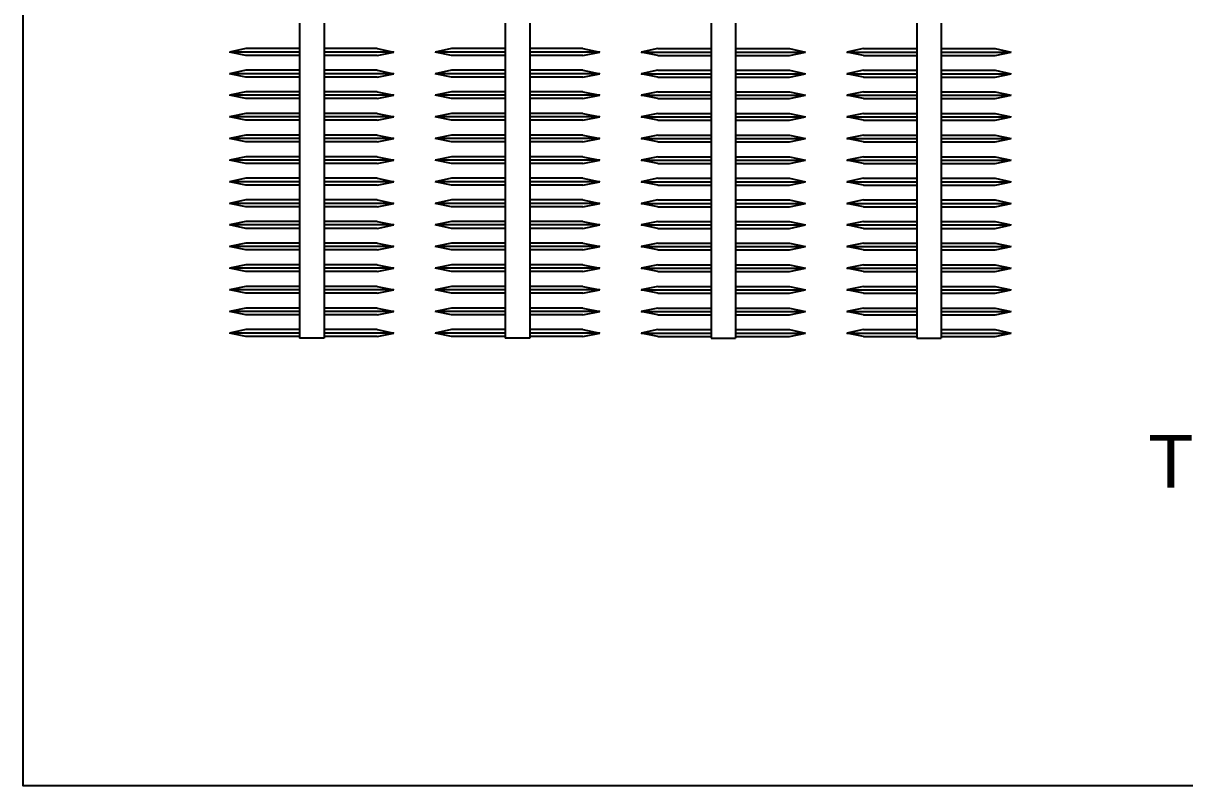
# Model space of a CAD drawing. Header units: millimetres. Extents: x 5537 to 25002, y 8409 to 18291.
# Drawn here: x 12480 to 14675, y 15282 to 16723 of the extents above; entities that cross this region are included whole.
import ezdxf

# ---------------------------------------------------------------- set-up
doc = ezdxf.new("R2010")
doc.units = ezdxf.units.MM
doc.styles.get("Standard").update_dxf_attribs({"font": 'arial.ttf'})

msp = doc.modelspace()

# ---------------------------------------------------------------- linework, layer by layer
at = {"color": 1}
for p, q in [((13002.5, 16722.7), (13002.5, 16127.5)), ((13048.8, 16722.7), (13048.8, 16127.5)), ((13391.3, 16722.7), (13391.3, 16127.5)), ((13437.6, 16722.7), (13437.6, 16127.5)), ((13780.2, 16722.7), (13780.2, 16127.5)), ((13826.4, 16722.7), (13826.4, 16127.5)), ((14169, 16722.7), (14169, 16127.5)), ((14215.3, 16722.7), (14215.3, 16127.5)), ((12900.8, 16674.7), (12870.2, 16668.3)), ((13002.5, 16668.3), (12870.2, 16668.3)), ((12900.8, 16661.9), (12870.2, 16668.3)), ((13002.5, 16674.7), (12900.8, 16674.7)), ((13002.5, 16661.9), (12900.8, 16661.9)), ((13149.2, 16674.7), (13048.8, 16674.7)), ((13181, 16668.3), (13048.8, 16668.3)), ((13149.2, 16661.9), (13048.8, 16661.9)), ((13149.2, 16674.7), (13181, 16668.3)), ((13149.2, 16661.9), (13181, 16668.3)), ((13289.6, 16674.7), (13259.1, 16668.3)), ((13391.3, 16668.3), (13259.1, 16668.3)), ((13289.6, 16661.9), (13259.1, 16668.3)), ((13391.3, 16674.7), (13289.6, 16674.7)), ((13391.3, 16661.9), (13289.6, 16661.9)), ((13538.1, 16674.7), (13437.6, 16674.7)), ((13569.8, 16668.3), (13437.6, 16668.3)), ((13538.1, 16661.9), (13437.6, 16661.9)), ((13538.1, 16674.7), (13569.8, 16668.3)), ((13538.1, 16661.9), (13569.8, 16668.3)), ((13679.7, 16674.7), (13647.9, 16668.3)), ((13647.9, 16668.3), (13780.2, 16668.3)), ((13679.7, 16661.9), (13647.9, 16668.3)), ((13679.7, 16674.7), (13780.2, 16674.7)), ((13679.7, 16661.9), (13780.2, 16661.9)), ((13826.4, 16674.7), (13928.2, 16674.7)), ((13826.4, 16668.3), (13958.7, 16668.3)), ((13826.4, 16661.9), (13928.2, 16661.9)), ((13928.2, 16674.7), (13958.7, 16668.3)), ((13928.2, 16661.9), (13958.7, 16668.3)), ((14068.5, 16674.7), (14036.8, 16668.3)), ((14036.8, 16668.3), (14169, 16668.3)), ((14068.5, 16661.9), (14036.8, 16668.3)), ((14068.5, 16674.7), (14169, 16674.7)), ((14068.5, 16661.9), (14169, 16661.9)), ((14215.3, 16674.7), (14317, 16674.7)), ((14215.3, 16668.3), (14347.5, 16668.3)), ((14215.3, 16661.9), (14317, 16661.9)), ((14317, 16674.7), (14347.5, 16668.3)), ((14317, 16661.9), (14347.5, 16668.3)), ((12900.8, 16633.8), (12870.2, 16627.4)), ((13002.5, 16627.4), (12870.2, 16627.4)), ((12900.8, 16621.1), (12870.2, 16627.4)), ((13002.5, 16633.8), (12900.8, 16633.8)), ((13002.5, 16621.1), (12900.8, 16621.1)), ((13149.2, 16633.8), (13048.8, 16633.8)), ((13181, 16627.4), (13048.8, 16627.4)), ((13149.2, 16621.1), (13048.8, 16621.1)), ((13149.2, 16633.8), (13181, 16627.4)), ((13149.2, 16621.1), (13181, 16627.4)), ((13289.6, 16633.8), (13259.1, 16627.4)), ((13391.3, 16627.4), (13259.1, 16627.4)), ((13289.6, 16621.1), (13259.1, 16627.4)), ((13391.3, 16633.8), (13289.6, 16633.8)), ((13391.3, 16621.1), (13289.6, 16621.1)), ((13538.1, 16633.8), (13437.6, 16633.8)), ((13569.8, 16627.4), (13437.6, 16627.4)), ((13538.1, 16621.1), (13437.6, 16621.1)), ((13538.1, 16633.8), (13569.8, 16627.4)), ((13538.1, 16621.1), (13569.8, 16627.4)), ((13679.7, 16633.8), (13647.9, 16627.4)), ((13647.9, 16627.4), (13780.2, 16627.4)), ((13679.7, 16621.1), (13647.9, 16627.4)), ((13679.7, 16633.8), (13780.2, 16633.8)), ((13679.7, 16621.1), (13780.2, 16621.1)), ((13826.4, 16633.8), (13928.2, 16633.8)), ((13826.4, 16627.4), (13958.7, 16627.4)), ((13826.4, 16621.1), (13928.2, 16621.1)), ((13928.2, 16633.8), (13958.7, 16627.4)), ((13928.2, 16621.1), (13958.7, 16627.4)), ((14068.5, 16633.8), (14036.8, 16627.4)), ((14036.8, 16627.4), (14169, 16627.4)), ((14068.5, 16621.1), (14036.8, 16627.4)), ((14068.5, 16633.8), (14169, 16633.8)), ((14068.5, 16621.1), (14169, 16621.1)), ((14215.3, 16633.8), (14317, 16633.8)), ((14215.3, 16627.4), (14347.5, 16627.4)), ((14215.3, 16621.1), (14317, 16621.1)), ((14317, 16633.8), (14347.5, 16627.4)), ((14317, 16621.1), (14347.5, 16627.4)), ((12900.8, 16593), (12870.2, 16586.6)), ((13002.5, 16586.6), (12870.2, 16586.6)), ((12900.8, 16580.2), (12870.2, 16586.6)), ((13002.5, 16593), (12900.8, 16593)), ((13002.5, 16580.2), (12900.8, 16580.2)), ((13149.2, 16593), (13048.8, 16593)), ((13181, 16586.6), (13048.8, 16586.6)), ((13149.2, 16580.2), (13048.8, 16580.2)), ((13149.2, 16593), (13181, 16586.6)), ((13149.2, 16580.2), (13181, 16586.6)), ((13289.6, 16593), (13259.1, 16586.6)), ((13391.3, 16586.6), (13259.1, 16586.6)), ((13289.6, 16580.2), (13259.1, 16586.6)), ((13391.3, 16593), (13289.6, 16593)), ((13391.3, 16580.2), (13289.6, 16580.2)), ((13538.1, 16593), (13437.6, 16593)), ((13569.8, 16586.6), (13437.6, 16586.6)), ((13538.1, 16580.2), (13437.6, 16580.2)), ((13538.1, 16593), (13569.8, 16586.6)), ((13538.1, 16580.2), (13569.8, 16586.6)), ((13679.7, 16593), (13647.9, 16586.6)), ((13647.9, 16586.6), (13780.2, 16586.6)), ((13679.7, 16580.2), (13647.9, 16586.6)), ((13679.7, 16593), (13780.2, 16593)), ((13679.7, 16580.2), (13780.2, 16580.2)), ((13826.4, 16593), (13928.2, 16593)), ((13826.4, 16586.6), (13958.7, 16586.6)), ((13826.4, 16580.2), (13928.2, 16580.2)), ((13928.2, 16593), (13958.7, 16586.6)), ((13928.2, 16580.2), (13958.7, 16586.6)), ((14068.5, 16593), (14036.8, 16586.6)), ((14036.8, 16586.6), (14169, 16586.6)), ((14068.5, 16580.2), (14036.8, 16586.6)), ((14068.5, 16593), (14169, 16593)), ((14068.5, 16580.2), (14169, 16580.2)), ((14215.3, 16593), (14317, 16593)), ((14215.3, 16586.6), (14347.5, 16586.6)), ((14215.3, 16580.2), (14317, 16580.2)), ((14317, 16593), (14347.5, 16586.6)), ((14317, 16580.2), (14347.5, 16586.6)), ((12900.8, 16552.1), (12870.2, 16545.7)), ((13002.5, 16552.1), (12900.8, 16552.1)), ((13149.2, 16552.1), (13048.8, 16552.1)), ((13149.2, 16552.1), (13181, 16545.7)), ((13289.6, 16552.1), (13259.1, 16545.7)), ((13391.3, 16552.1), (13289.6, 16552.1)), ((13538.1, 16552.1), (13437.6, 16552.1)), ((13538.1, 16552.1), (13569.8, 16545.7)), ((13679.7, 16552.1), (13647.9, 16545.7)), ((13679.7, 16552.1), (13780.2, 16552.1)), ((13826.4, 16552.1), (13928.2, 16552.1)), ((13928.2, 16552.1), (13958.7, 16545.7)), ((14068.5, 16552.1), (14036.8, 16545.7)), ((14068.5, 16552.1), (14169, 16552.1)), ((14215.3, 16552.1), (14317, 16552.1)), ((14317, 16552.1), (14347.5, 16545.7)), ((13002.5, 16545.7), (12870.2, 16545.7)), ((12900.8, 16539.4), (12870.2, 16545.7)), ((13002.5, 16539.4), (12900.8, 16539.4)), ((13181, 16545.7), (13048.8, 16545.7)), ((13149.2, 16539.4), (13048.8, 16539.4)), ((13149.2, 16539.4), (13181, 16545.7)), ((13391.3, 16545.7), (13259.1, 16545.7)), ((13289.6, 16539.4), (13259.1, 16545.7)), ((13391.3, 16539.4), (13289.6, 16539.4)), ((13569.8, 16545.7), (13437.6, 16545.7)), ((13538.1, 16539.4), (13437.6, 16539.4)), ((13538.1, 16539.4), (13569.8, 16545.7)), ((13647.9, 16545.7), (13780.2, 16545.7)), ((13679.7, 16539.4), (13647.9, 16545.7)), ((13679.7, 16539.4), (13780.2, 16539.4)), ((13826.4, 16545.7), (13958.7, 16545.7)), ((13826.4, 16539.4), (13928.2, 16539.4)), ((13928.2, 16539.4), (13958.7, 16545.7)), ((14036.8, 16545.7), (14169, 16545.7)), ((14068.5, 16539.4), (14036.8, 16545.7)), ((14068.5, 16539.4), (14169, 16539.4)), ((14215.3, 16545.7), (14347.5, 16545.7)), ((14215.3, 16539.4), (14317, 16539.4)), ((14317, 16539.4), (14347.5, 16545.7)), ((12900.8, 16511.3), (12870.2, 16504.9)), ((13002.5, 16511.3), (12900.8, 16511.3)), ((13149.2, 16511.3), (13048.8, 16511.3)), ((13149.2, 16511.3), (13181, 16504.9)), ((13289.6, 16511.3), (13259.1, 16504.9)), ((13391.3, 16511.3), (13289.6, 16511.3)), ((13538.1, 16511.3), (13437.6, 16511.3)), ((13538.1, 16511.3), (13569.8, 16504.9)), ((13679.7, 16511.3), (13647.9, 16504.9)), ((13679.7, 16511.3), (13780.2, 16511.3)), ((13826.4, 16511.3), (13928.2, 16511.3)), ((13928.2, 16511.3), (13958.7, 16504.9)), ((14068.5, 16511.3), (14036.8, 16504.9)), ((14068.5, 16511.3), (14169, 16511.3)), ((14215.3, 16511.3), (14317, 16511.3)), ((14317, 16511.3), (14347.5, 16504.9)), ((13002.5, 16504.9), (12870.2, 16504.9)), ((12900.8, 16498.5), (12870.2, 16504.9)), ((13002.5, 16498.5), (12900.8, 16498.5)), ((13181, 16504.9), (13048.8, 16504.9)), ((13149.2, 16498.5), (13048.8, 16498.5)), ((13149.2, 16498.5), (13181, 16504.9)), ((13391.3, 16504.9), (13259.1, 16504.9)), ((13289.6, 16498.5), (13259.1, 16504.9)), ((13391.3, 16498.5), (13289.6, 16498.5)), ((13569.8, 16504.9), (13437.6, 16504.9)), ((13538.1, 16498.5), (13437.6, 16498.5)), ((13538.1, 16498.5), (13569.8, 16504.9)), ((13647.9, 16504.9), (13780.2, 16504.9)), ((13679.7, 16498.5), (13647.9, 16504.9)), ((13679.7, 16498.5), (13780.2, 16498.5)), ((13826.4, 16504.9), (13958.7, 16504.9)), ((13826.4, 16498.5), (13928.2, 16498.5)), ((13928.2, 16498.5), (13958.7, 16504.9)), ((14036.8, 16504.9), (14169, 16504.9)), ((14068.5, 16498.5), (14036.8, 16504.9)), ((14068.5, 16498.5), (14169, 16498.5)), ((14215.3, 16504.9), (14347.5, 16504.9)), ((14215.3, 16498.5), (14317, 16498.5)), ((14317, 16498.5), (14347.5, 16504.9)), ((12900.8, 16470.4), (12870.2, 16464)), ((13002.5, 16464), (12870.2, 16464)), ((12900.8, 16457.7), (12870.2, 16464)), ((13002.5, 16470.4), (12900.8, 16470.4)), ((13149.2, 16470.4), (13048.8, 16470.4)), ((13181, 16464), (13048.8, 16464)), ((13149.2, 16470.4), (13181, 16464)), ((13149.2, 16457.7), (13181, 16464)), ((13289.6, 16470.4), (13259.1, 16464)), ((13391.3, 16464), (13259.1, 16464)), ((13289.6, 16457.7), (13259.1, 16464)), ((13391.3, 16470.4), (13289.6, 16470.4)), ((13538.1, 16470.4), (13437.6, 16470.4)), ((13569.8, 16464), (13437.6, 16464)), ((13538.1, 16470.4), (13569.8, 16464)), ((13538.1, 16457.7), (13569.8, 16464)), ((13679.7, 16470.4), (13647.9, 16464)), ((13647.9, 16464), (13780.2, 16464)), ((13679.7, 16457.7), (13647.9, 16464)), ((13679.7, 16470.4), (13780.2, 16470.4)), ((13826.4, 16470.4), (13928.2, 16470.4)), ((13826.4, 16464), (13958.7, 16464)), ((13928.2, 16470.4), (13958.7, 16464)), ((13928.2, 16457.7), (13958.7, 16464)), ((14068.5, 16470.4), (14036.8, 16464)), ((14036.8, 16464), (14169, 16464)), ((14068.5, 16457.7), (14036.8, 16464)), ((14068.5, 16470.4), (14169, 16470.4)), ((14215.3, 16470.4), (14317, 16470.4)), ((14215.3, 16464), (14347.5, 16464)), ((14317, 16470.4), (14347.5, 16464)), ((14317, 16457.7), (14347.5, 16464)), ((13002.5, 16457.7), (12900.8, 16457.7)), ((13149.2, 16457.7), (13048.8, 16457.7)), ((13391.3, 16457.7), (13289.6, 16457.7)), ((13538.1, 16457.7), (13437.6, 16457.7)), ((13679.7, 16457.7), (13780.2, 16457.7)), ((13826.4, 16457.7), (13928.2, 16457.7)), ((14068.5, 16457.7), (14169, 16457.7)), ((14215.3, 16457.7), (14317, 16457.7)), ((12900.8, 16429.6), (12870.2, 16423.2)), ((13002.5, 16423.2), (12870.2, 16423.2)), ((12900.8, 16416.8), (12870.2, 16423.2)), ((13002.5, 16429.6), (12900.8, 16429.6)), ((13149.2, 16429.6), (13048.8, 16429.6)), ((13181, 16423.2), (13048.8, 16423.2)), ((13149.2, 16429.6), (13181, 16423.2)), ((13149.2, 16416.8), (13181, 16423.2)), ((13289.6, 16429.6), (13259.1, 16423.2)), ((13391.3, 16423.2), (13259.1, 16423.2)), ((13289.6, 16416.8), (13259.1, 16423.2)), ((13391.3, 16429.6), (13289.6, 16429.6)), ((13538.1, 16429.6), (13437.6, 16429.6)), ((13569.8, 16423.2), (13437.6, 16423.2)), ((13538.1, 16429.6), (13569.8, 16423.2)), ((13538.1, 16416.8), (13569.8, 16423.2)), ((13679.7, 16429.6), (13647.9, 16423.2)), ((13647.9, 16423.2), (13780.2, 16423.2)), ((13679.7, 16416.8), (13647.9, 16423.2)), ((13679.7, 16429.6), (13780.2, 16429.6)), ((13826.4, 16429.6), (13928.2, 16429.6)), ((13826.4, 16423.2), (13958.7, 16423.2)), ((13928.2, 16429.6), (13958.7, 16423.2)), ((13928.2, 16416.8), (13958.7, 16423.2)), ((14068.5, 16429.6), (14036.8, 16423.2)), ((14036.8, 16423.2), (14169, 16423.2)), ((14068.5, 16416.8), (14036.8, 16423.2)), ((14068.5, 16429.6), (14169, 16429.6)), ((14215.3, 16429.6), (14317, 16429.6)), ((14215.3, 16423.2), (14347.5, 16423.2)), ((14317, 16429.6), (14347.5, 16423.2)), ((14317, 16416.8), (14347.5, 16423.2)), ((13002.5, 16416.8), (12900.8, 16416.8)), ((13149.2, 16416.8), (13048.8, 16416.8)), ((13391.3, 16416.8), (13289.6, 16416.8)), ((13538.1, 16416.8), (13437.6, 16416.8)), ((13679.7, 16416.8), (13780.2, 16416.8)), ((13826.4, 16416.8), (13928.2, 16416.8)), ((14068.5, 16416.8), (14169, 16416.8)), ((14215.3, 16416.8), (14317, 16416.8)), ((12900.8, 16388.7), (12870.2, 16382.3)), ((13002.5, 16382.3), (12870.2, 16382.3)), ((12900.8, 16376), (12870.2, 16382.3)), ((13002.5, 16388.7), (12900.8, 16388.7)), ((13149.2, 16388.7), (13048.8, 16388.7)), ((13181, 16382.3), (13048.8, 16382.3)), ((13149.2, 16388.7), (13181, 16382.3)), ((13149.2, 16376), (13181, 16382.3)), ((13289.6, 16388.7), (13259.1, 16382.3)), ((13391.3, 16382.3), (13259.1, 16382.3)), ((13289.6, 16376), (13259.1, 16382.3)), ((13391.3, 16388.7), (13289.6, 16388.7)), ((13538.1, 16388.7), (13437.6, 16388.7)), ((13569.8, 16382.3), (13437.6, 16382.3)), ((13538.1, 16388.7), (13569.8, 16382.3)), ((13538.1, 16376), (13569.8, 16382.3)), ((13679.7, 16388.7), (13647.9, 16382.3)), ((13647.9, 16382.3), (13780.2, 16382.3)), ((13679.7, 16376), (13647.9, 16382.3)), ((13679.7, 16388.7), (13780.2, 16388.7)), ((13826.4, 16388.7), (13928.2, 16388.7)), ((13826.4, 16382.3), (13958.7, 16382.3)), ((13928.2, 16388.7), (13958.7, 16382.3)), ((13928.2, 16376), (13958.7, 16382.3)), ((14068.5, 16388.7), (14036.8, 16382.3)), ((14036.8, 16382.3), (14169, 16382.3)), ((14068.5, 16376), (14036.8, 16382.3)), ((14068.5, 16388.7), (14169, 16388.7)), ((14215.3, 16388.7), (14317, 16388.7)), ((14215.3, 16382.3), (14347.5, 16382.3)), ((14317, 16388.7), (14347.5, 16382.3)), ((14317, 16376), (14347.5, 16382.3)), ((13002.5, 16376), (12900.8, 16376)), ((13149.2, 16376), (13048.8, 16376)), ((13391.3, 16376), (13289.6, 16376)), ((13538.1, 16376), (13437.6, 16376)), ((13679.7, 16376), (13780.2, 16376)), ((13826.4, 16376), (13928.2, 16376)), ((14068.5, 16376), (14169, 16376)), ((14215.3, 16376), (14317, 16376)), ((12900.8, 16347.9), (12870.2, 16341.5)), ((13002.5, 16341.5), (12870.2, 16341.5)), ((12900.8, 16335.1), (12870.2, 16341.5)), ((13002.5, 16347.9), (12900.8, 16347.9)), ((13002.5, 16335.1), (12900.8, 16335.1)), ((13149.2, 16347.9), (13048.8, 16347.9)), ((13181, 16341.5), (13048.8, 16341.5)), ((13149.2, 16335.1), (13048.8, 16335.1)), ((13149.2, 16347.9), (13181, 16341.5)), ((13149.2, 16335.1), (13181, 16341.5)), ((13289.6, 16347.9), (13259.1, 16341.5)), ((13391.3, 16341.5), (13259.1, 16341.5)), ((13289.6, 16335.1), (13259.1, 16341.5)), ((13391.3, 16347.9), (13289.6, 16347.9)), ((13391.3, 16335.1), (13289.6, 16335.1)), ((13538.1, 16347.9), (13437.6, 16347.9)), ((13569.8, 16341.5), (13437.6, 16341.5)), ((13538.1, 16335.1), (13437.6, 16335.1)), ((13538.1, 16347.9), (13569.8, 16341.5)), ((13538.1, 16335.1), (13569.8, 16341.5)), ((13679.7, 16347.9), (13647.9, 16341.5)), ((13647.9, 16341.5), (13780.2, 16341.5)), ((13679.7, 16335.1), (13647.9, 16341.5)), ((13679.7, 16347.9), (13780.2, 16347.9)), ((13679.7, 16335.1), (13780.2, 16335.1)), ((13826.4, 16347.9), (13928.2, 16347.9)), ((13826.4, 16341.5), (13958.7, 16341.5)), ((13826.4, 16335.1), (13928.2, 16335.1)), ((13928.2, 16347.9), (13958.7, 16341.5)), ((13928.2, 16335.1), (13958.7, 16341.5)), ((14068.5, 16347.9), (14036.8, 16341.5)), ((14036.8, 16341.5), (14169, 16341.5)), ((14068.5, 16335.1), (14036.8, 16341.5)), ((14068.5, 16347.9), (14169, 16347.9)), ((14068.5, 16335.1), (14169, 16335.1)), ((14215.3, 16347.9), (14317, 16347.9)), ((14215.3, 16341.5), (14347.5, 16341.5)), ((14215.3, 16335.1), (14317, 16335.1)), ((14317, 16347.9), (14347.5, 16341.5)), ((14317, 16335.1), (14347.5, 16341.5)), ((12900.8, 16307), (12870.2, 16300.6)), ((13002.5, 16300.6), (12870.2, 16300.6)), ((12900.8, 16294.3), (12870.2, 16300.6)), ((13002.5, 16307), (12900.8, 16307)), ((13002.5, 16294.3), (12900.8, 16294.3)), ((13149.2, 16307), (13048.8, 16307)), ((13181, 16300.6), (13048.8, 16300.6)), ((13149.2, 16294.3), (13048.8, 16294.3)), ((13149.2, 16307), (13181, 16300.6)), ((13149.2, 16294.3), (13181, 16300.6)), ((13289.6, 16307), (13259.1, 16300.6)), ((13391.3, 16300.6), (13259.1, 16300.6)), ((13289.6, 16294.3), (13259.1, 16300.6)), ((13391.3, 16307), (13289.6, 16307)), ((13391.3, 16294.3), (13289.6, 16294.3)), ((13538.1, 16307), (13437.6, 16307)), ((13569.8, 16300.6), (13437.6, 16300.6)), ((13538.1, 16294.3), (13437.6, 16294.3)), ((13538.1, 16307), (13569.8, 16300.6)), ((13538.1, 16294.3), (13569.8, 16300.6)), ((13679.7, 16307), (13647.9, 16300.6)), ((13647.9, 16300.6), (13780.2, 16300.6)), ((13679.7, 16294.3), (13647.9, 16300.6)), ((13679.7, 16307), (13780.2, 16307)), ((13679.7, 16294.3), (13780.2, 16294.3)), ((13826.4, 16307), (13928.2, 16307)), ((13826.4, 16300.6), (13958.7, 16300.6)), ((13826.4, 16294.3), (13928.2, 16294.3)), ((13928.2, 16307), (13958.7, 16300.6)), ((13928.2, 16294.3), (13958.7, 16300.6)), ((14068.5, 16307), (14036.8, 16300.6)), ((14036.8, 16300.6), (14169, 16300.6)), ((14068.5, 16294.3), (14036.8, 16300.6)), ((14068.5, 16307), (14169, 16307)), ((14068.5, 16294.3), (14169, 16294.3)), ((14215.3, 16307), (14317, 16307)), ((14215.3, 16300.6), (14347.5, 16300.6)), ((14215.3, 16294.3), (14317, 16294.3)), ((14317, 16307), (14347.5, 16300.6)), ((14317, 16294.3), (14347.5, 16300.6)), ((12900.8, 16266.2), (12870.2, 16259.8)), ((13002.5, 16259.8), (12870.2, 16259.8)), ((12900.8, 16253.4), (12870.2, 16259.8)), ((13002.5, 16266.2), (12900.8, 16266.2)), ((13002.5, 16253.4), (12900.8, 16253.4)), ((13149.2, 16266.2), (13048.8, 16266.2)), ((13181, 16259.8), (13048.8, 16259.8)), ((13149.2, 16253.4), (13048.8, 16253.4)), ((13149.2, 16266.2), (13181, 16259.8)), ((13149.2, 16253.4), (13181, 16259.8)), ((13289.6, 16266.2), (13259.1, 16259.8)), ((13391.3, 16259.8), (13259.1, 16259.8)), ((13289.6, 16253.4), (13259.1, 16259.8)), ((13391.3, 16266.2), (13289.6, 16266.2)), ((13391.3, 16253.4), (13289.6, 16253.4)), ((13538.1, 16266.2), (13437.6, 16266.2)), ((13569.8, 16259.8), (13437.6, 16259.8)), ((13538.1, 16253.4), (13437.6, 16253.4)), ((13538.1, 16266.2), (13569.8, 16259.8)), ((13538.1, 16253.4), (13569.8, 16259.8)), ((13679.7, 16266.2), (13647.9, 16259.8)), ((13647.9, 16259.8), (13780.2, 16259.8)), ((13679.7, 16253.4), (13647.9, 16259.8)), ((13679.7, 16266.2), (13780.2, 16266.2)), ((13679.7, 16253.4), (13780.2, 16253.4)), ((13826.4, 16266.2), (13928.2, 16266.2)), ((13826.4, 16259.8), (13958.7, 16259.8)), ((13826.4, 16253.4), (13928.2, 16253.4)), ((13928.2, 16266.2), (13958.7, 16259.8)), ((13928.2, 16253.4), (13958.7, 16259.8)), ((14068.5, 16266.2), (14036.8, 16259.8)), ((14036.8, 16259.8), (14169, 16259.8)), ((14068.5, 16253.4), (14036.8, 16259.8)), ((14068.5, 16266.2), (14169, 16266.2)), ((14068.5, 16253.4), (14169, 16253.4)), ((14215.3, 16266.2), (14317, 16266.2)), ((14215.3, 16259.8), (14347.5, 16259.8)), ((14215.3, 16253.4), (14317, 16253.4)), ((14317, 16266.2), (14347.5, 16259.8)), ((14317, 16253.4), (14347.5, 16259.8)), ((12900.8, 16225.3), (12870.2, 16218.9)), ((13002.5, 16225.3), (12900.8, 16225.3)), ((13149.2, 16225.3), (13048.8, 16225.3)), ((13149.2, 16225.3), (13181, 16218.9)), ((13289.6, 16225.3), (13259.1, 16218.9)), ((13391.3, 16225.3), (13289.6, 16225.3)), ((13538.1, 16225.3), (13437.6, 16225.3)), ((13538.1, 16225.3), (13569.8, 16218.9)), ((13679.7, 16225.3), (13647.9, 16218.9)), ((13679.7, 16225.3), (13780.2, 16225.3)), ((13826.4, 16225.3), (13928.2, 16225.3)), ((13928.2, 16225.3), (13958.7, 16218.9)), ((14068.5, 16225.3), (14036.8, 16218.9)), ((14068.5, 16225.3), (14169, 16225.3)), ((14215.3, 16225.3), (14317, 16225.3)), ((14317, 16225.3), (14347.5, 16218.9)), ((13002.5, 16218.9), (12870.2, 16218.9)), ((12900.8, 16212.5), (12870.2, 16218.9)), ((13002.5, 16212.5), (12900.8, 16212.5)), ((13181, 16218.9), (13048.8, 16218.9)), ((13149.2, 16212.5), (13048.8, 16212.5)), ((13149.2, 16212.5), (13181, 16218.9)), ((13391.3, 16218.9), (13259.1, 16218.9)), ((13289.6, 16212.5), (13259.1, 16218.9)), ((13391.3, 16212.5), (13289.6, 16212.5)), ((13569.8, 16218.9), (13437.6, 16218.9)), ((13538.1, 16212.5), (13437.6, 16212.5)), ((13538.1, 16212.5), (13569.8, 16218.9)), ((13647.9, 16218.9), (13780.2, 16218.9)), ((13679.7, 16212.5), (13647.9, 16218.9)), ((13679.7, 16212.5), (13780.2, 16212.5)), ((13826.4, 16218.9), (13958.7, 16218.9)), ((13826.4, 16212.5), (13928.2, 16212.5)), ((13928.2, 16212.5), (13958.7, 16218.9)), ((14036.8, 16218.9), (14169, 16218.9)), ((14068.5, 16212.5), (14036.8, 16218.9)), ((14068.5, 16212.5), (14169, 16212.5)), ((14215.3, 16218.9), (14347.5, 16218.9)), ((14215.3, 16212.5), (14317, 16212.5)), ((14317, 16212.5), (14347.5, 16218.9)), ((12900.8, 16184.5), (12870.2, 16178.1)), ((13002.5, 16184.5), (12900.8, 16184.5)), ((13149.2, 16184.5), (13048.8, 16184.5)), ((13149.2, 16184.5), (13181, 16178.1)), ((13289.6, 16184.5), (13259.1, 16178.1)), ((13391.3, 16184.5), (13289.6, 16184.5)), ((13538.1, 16184.5), (13437.6, 16184.5)), ((13538.1, 16184.5), (13569.8, 16178.1)), ((13679.7, 16184.5), (13647.9, 16178.1)), ((13679.7, 16184.5), (13780.2, 16184.5)), ((13826.4, 16184.5), (13928.2, 16184.5)), ((13928.2, 16184.5), (13958.7, 16178.1)), ((14068.5, 16184.5), (14036.8, 16178.1)), ((14068.5, 16184.5), (14169, 16184.5)), ((14215.3, 16184.5), (14317, 16184.5)), ((14317, 16184.5), (14347.5, 16178.1)), ((13002.5, 16178.1), (12870.2, 16178.1)), ((12900.8, 16171.7), (12870.2, 16178.1)), ((13002.5, 16171.7), (12900.8, 16171.7)), ((13181, 16178.1), (13048.8, 16178.1)), ((13149.2, 16171.7), (13048.8, 16171.7)), ((13149.2, 16171.7), (13181, 16178.1)), ((13391.3, 16178.1), (13259.1, 16178.1)), ((13289.6, 16171.7), (13259.1, 16178.1)), ((13391.3, 16171.7), (13289.6, 16171.7)), ((13569.8, 16178.1), (13437.6, 16178.1)), ((13538.1, 16171.7), (13437.6, 16171.7)), ((13538.1, 16171.7), (13569.8, 16178.1)), ((13647.9, 16178.1), (13780.2, 16178.1)), ((13679.7, 16171.7), (13647.9, 16178.1)), ((13679.7, 16171.7), (13780.2, 16171.7)), ((13826.4, 16178.1), (13958.7, 16178.1)), ((13826.4, 16171.7), (13928.2, 16171.7)), ((13928.2, 16171.7), (13958.7, 16178.1)), ((14036.8, 16178.1), (14169, 16178.1)), ((14068.5, 16171.7), (14036.8, 16178.1)), ((14068.5, 16171.7), (14169, 16171.7)), ((14215.3, 16178.1), (14347.5, 16178.1)), ((14215.3, 16171.7), (14317, 16171.7)), ((14317, 16171.7), (14347.5, 16178.1)), ((12900.8, 16143.6), (12870.2, 16137.2)), ((13002.5, 16137.2), (12870.2, 16137.2)), ((12900.8, 16130.8), (12870.2, 16137.2)), ((13002.5, 16143.6), (12900.8, 16143.6)), ((13149.2, 16143.6), (13048.8, 16143.6)), ((13181, 16137.2), (13048.8, 16137.2)), ((13149.2, 16143.6), (13181, 16137.2)), ((13149.2, 16130.8), (13181, 16137.2)), ((13289.6, 16143.6), (13259.1, 16137.2)), ((13391.3, 16137.2), (13259.1, 16137.2)), ((13289.6, 16130.8), (13259.1, 16137.2)), ((13391.3, 16143.6), (13289.6, 16143.6)), ((13538.1, 16143.6), (13437.6, 16143.6)), ((13569.8, 16137.2), (13437.6, 16137.2)), ((13538.1, 16143.6), (13569.8, 16137.2)), ((13538.1, 16130.8), (13569.8, 16137.2)), ((13679.7, 16143.6), (13647.9, 16137.2)), ((13647.9, 16137.2), (13780.2, 16137.2)), ((13679.7, 16130.8), (13647.9, 16137.2)), ((13679.7, 16143.6), (13780.2, 16143.6)), ((13826.4, 16143.6), (13928.2, 16143.6)), ((13826.4, 16137.2), (13958.7, 16137.2)), ((13928.2, 16143.6), (13958.7, 16137.2)), ((13928.2, 16130.8), (13958.7, 16137.2)), ((14068.5, 16143.6), (14036.8, 16137.2)), ((14036.8, 16137.2), (14169, 16137.2)), ((14068.5, 16130.8), (14036.8, 16137.2)), ((14068.5, 16143.6), (14169, 16143.6)), ((14215.3, 16143.6), (14317, 16143.6)), ((14215.3, 16137.2), (14347.5, 16137.2)), ((14317, 16143.6), (14347.5, 16137.2)), ((14317, 16130.8), (14347.5, 16137.2)), ((13002.5, 16130.8), (12900.8, 16130.8)), ((13048.8, 16127.5), (13002.5, 16127.5)), ((13149.2, 16130.8), (13048.8, 16130.8)), ((13391.3, 16130.8), (13289.6, 16130.8)), ((13437.6, 16127.5), (13391.3, 16127.5)), ((13538.1, 16130.8), (13437.6, 16130.8)), ((13679.7, 16130.8), (13780.2, 16130.8)), ((13780.2, 16127.5), (13826.4, 16127.5)), ((13826.4, 16130.8), (13928.2, 16130.8)), ((14068.5, 16130.8), (14169, 16130.8)), ((14169, 16127.5), (14215.3, 16127.5)), ((14215.3, 16130.8), (14317, 16130.8))]:
    msp.add_line(p, q, dxfattribs=at)
msp.add_lwpolyline([(12480.3, 18267), (19036.3, 18267), (19036.3, 15281.6), (12480.3, 15281.6)], close=True, dxfattribs=at)

# ---------------------------------------------------------------- texts
msp.add_text('TRAFO 1000KVA - SELADO', height=100, dxfattribs=at).set_placement((14606.6, 15844.7))

doc.saveas('drawing.dxf')
